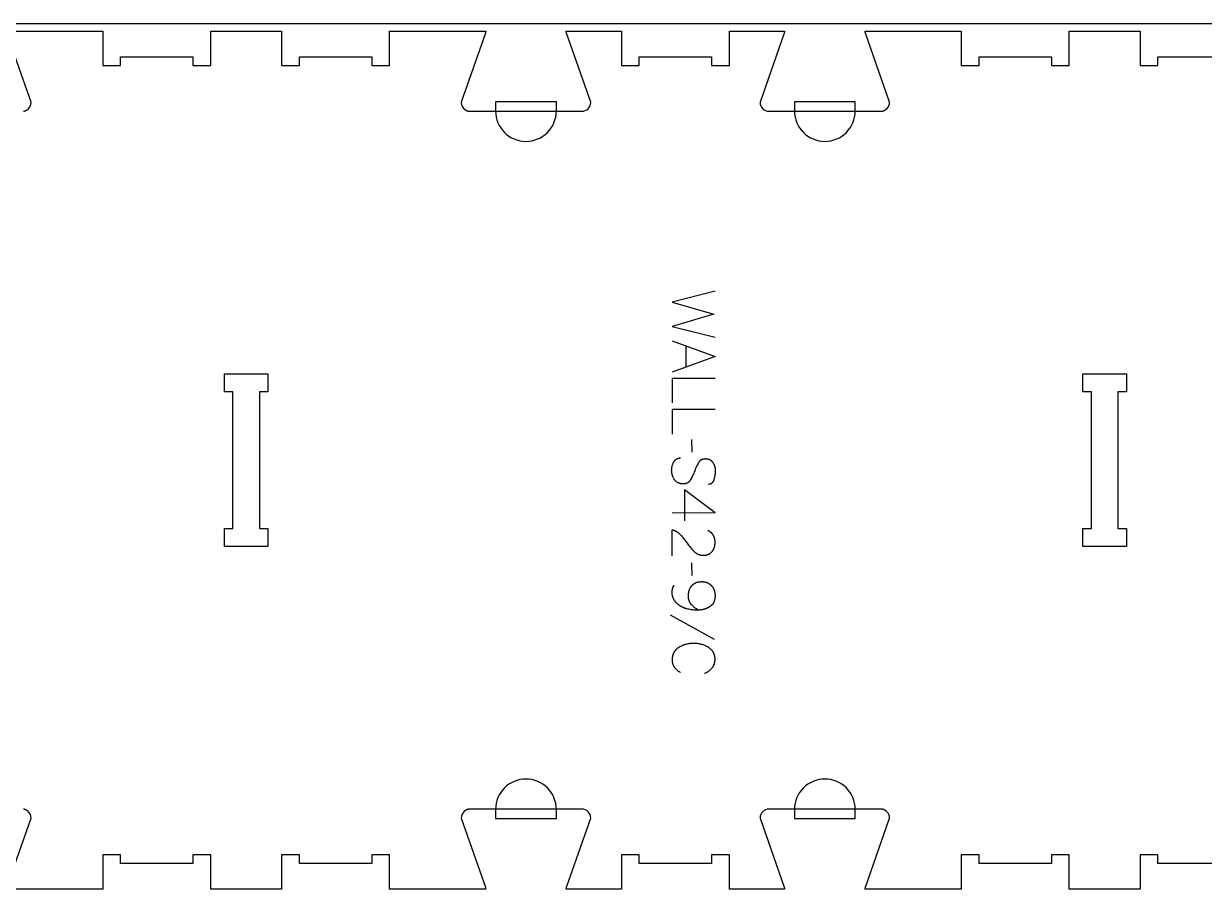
# Model space of a CAD drawing. Extents: x 5216 to 8399, y -19593 to -11999.
# Drawn here: x 6041 to 6866, y -13313 to -12703 of the extents above; entities that cross this region are included whole.
import ezdxf

# ---------------------------------------------------------------- set-up
doc = ezdxf.new("R2010")
doc.units = 0
for name, color, linetype in [('0_SHEET_SPRUCEPLY_2440X122', 1, 'CONTINUOUS'), ('1_ANYTOOL_1MMDEEP_LABELS_S', 2, 'CONTINUOUS'), ('3_ANYTOOL_CUTTHROUGH_INSID', 4, 'CONTINUOUS'), ('4_ANYTOOL_CUTTHROUGH_OUTSI', 5, 'CONTINUOUS'), ('5_ANYTOOL_HALF_MILL_9MM_IN', 3, 'CONTINUOUS')]:
    doc.layers.add(name, color=color, linetype=linetype)

msp = doc.modelspace()

# ---------------------------------------------------------------- linework, layer by layer
at = {"layer": '0_SHEET_SPRUCEPLY_2440X122'}
msp.add_lwpolyline([(8027.32, -12703.28), (8027.32, -13923.28), (5587.32, -13923.28), (5587.32, -12703.28)], close=True, dxfattribs=at)
at = {"layer": '1_ANYTOOL_1MMDEEP_LABELS_S'}
for points in [[(6524.12, -12890.19), (6494.12, -12897.9), (6523.22, -12906.35), (6494.12, -12914.83), (6524.12, -12922.33)], [(6494.12, -12924.9), (6524.12, -12935.79), (6494.12, -12946.85)], [(6503.68, -12928.38), (6503.68, -12943.29)], [(6524.12, -12951.13), (6494.12, -12951.13), (6494.12, -12968.23)], [(6524.12, -12972.95), (6494.12, -12972.95), (6494.12, -12990.05)], [(6508.01, -13002.69), (6507.92, -12993.9)], [(6519.53, -13024.93), (6519.72, -13024.93), (6519.81, -13024.93), (6519.91, -13024.92), (6520, -13024.91), (6520.09, -13024.9), (6520.17, -13024.89), (6520.26, -13024.88), (6520.35, -13024.87), (6520.43, -13024.85), (6520.52, -13024.84), (6520.6, -13024.82), (6520.68, -13024.8), (6520.77, -13024.78), (6520.85, -13024.75), (6520.92, -13024.73), (6521, -13024.7), (6521.08, -13024.67), (6521.16, -13024.64), (6521.23, -13024.61), (6521.31, -13024.58), (6521.38, -13024.54), (6521.45, -13024.51), (6521.52, -13024.47), (6521.59, -13024.43), (6521.66, -13024.39), (6521.73, -13024.35), (6521.79, -13024.3), (6521.86, -13024.26), (6521.93, -13024.21), (6521.99, -13024.16), (6522.05, -13024.11), (6522.11, -13024.06), (6522.17, -13024.01), (6522.23, -13023.95), (6522.29, -13023.89), (6522.35, -13023.84), (6522.41, -13023.78), (6522.46, -13023.71), (6522.52, -13023.65), (6522.57, -13023.59), (6522.62, -13023.52), (6522.68, -13023.45), (6522.73, -13023.38), (6522.78, -13023.31), (6522.82, -13023.24), (6522.87, -13023.16), (6522.92, -13023.09), (6522.96, -13023.01), (6523.01, -13022.93), (6523.05, -13022.85), (6523.09, -13022.77), (6523.17, -13022.6), (6523.25, -13022.42), (6523.32, -13022.24), (6523.39, -13022.05), (6523.46, -13021.86), (6523.52, -13021.65), (6523.74, -13020.84), (6523.93, -13020.04), (6524.09, -13019.26), (6524.23, -13018.49), (6524.28, -13018.11), (6524.33, -13017.73), (6524.37, -13017.36), (6524.4, -13016.99), (6524.43, -13016.62), (6524.45, -13016.26), (6524.46, -13015.9), (6524.46, -13015.55), (6524.46, -13015.35), (6524.46, -13015.16), (6524.45, -13014.97), (6524.43, -13014.77), (6524.42, -13014.58), (6524.4, -13014.4), (6524.38, -13014.21), (6524.35, -13014.02), (6524.32, -13013.84), (6524.28, -13013.65), (6524.25, -13013.47), (6524.21, -13013.29), (6524.16, -13013.11), (6524.11, -13012.93), (6524.06, -13012.75), (6524.01, -13012.58), (6523.95, -13012.4), (6523.89, -13012.23), (6523.82, -13012.06), (6523.75, -13011.89), (6523.68, -13011.72), (6523.6, -13011.55), (6523.52, -13011.38), (6523.44, -13011.22), (6523.35, -13011.05), (6523.26, -13010.89), (6523.17, -13010.72), (6523.07, -13010.56), (6522.97, -13010.4), (6522.86, -13010.25), (6522.75, -13010.09), (6522.64, -13009.93), (6522.53, -13009.78), (6522.41, -13009.63), (6522.29, -13009.49), (6522.16, -13009.35), (6522.03, -13009.22), (6521.9, -13009.09), (6521.77, -13008.96), (6521.63, -13008.84), (6521.49, -13008.73), (6521.35, -13008.62), (6521.2, -13008.52), (6521.06, -13008.42), (6520.9, -13008.32), (6520.75, -13008.23), (6520.59, -13008.15), (6520.43, -13008.07), (6520.26, -13007.99), (6520.1, -13007.92), (6519.93, -13007.86), (6519.75, -13007.8), (6519.58, -13007.74), (6519.4, -13007.69), (6519.22, -13007.64), (6519.03, -13007.6), (6518.84, -13007.57), (6518.65, -13007.53), (6518.45, -13007.51), (6518.26, -13007.49), (6518.06, -13007.47), (6517.85, -13007.46), (6517.64, -13007.45), (6517.43, -13007.45), (6517.22, -13007.45), (6517.01, -13007.46), (6516.8, -13007.47), (6516.6, -13007.49), (6516.4, -13007.52), (6516.2, -13007.55), (6516.01, -13007.58), (6515.82, -13007.62), (6515.63, -13007.67), (6515.45, -13007.72), (6515.27, -13007.78), (6515.1, -13007.84), (6515.01, -13007.88), (6514.92, -13007.91), (6514.84, -13007.95), (6514.76, -13007.99), (6514.68, -13008.03), (6514.59, -13008.07), (6514.51, -13008.11), (6514.43, -13008.15), (6514.36, -13008.2), (6514.28, -13008.24), (6514.2, -13008.29), (6514.13, -13008.34), (6514.05, -13008.39), (6513.98, -13008.44), (6513.9, -13008.5), (6513.83, -13008.55), (6513.76, -13008.61), (6513.69, -13008.66), (6513.62, -13008.72), (6513.55, -13008.78), (6513.48, -13008.84), (6513.42, -13008.91), (6513.35, -13008.97), (6513.29, -13009.04), (6513.16, -13009.17), (6513.04, -13009.31), (6512.92, -13009.46), (6512.8, -13009.61), (6512.69, -13009.77), (6512.58, -13009.93), (6512.48, -13010.1), (6512.38, -13010.28), (6511.99, -13010.99), (6511.61, -13011.72), (6511.24, -13012.47), (6510.88, -13013.23), (6510.54, -13014.01), (6510.2, -13014.81), (6509.88, -13015.62), (6509.57, -13016.45), (6509.26, -13017.27), (6508.93, -13018.08), (6508.58, -13018.86), (6508.23, -13019.63), (6507.85, -13020.37), (6507.46, -13021.1), (6507.06, -13021.8), (6506.63, -13022.49), (6506.53, -13022.66), (6506.41, -13022.82), (6506.3, -13022.97), (6506.24, -13023.04), (6506.17, -13023.12), (6506.11, -13023.19), (6506.05, -13023.26), (6505.99, -13023.33), (6505.92, -13023.4), (6505.85, -13023.46), (6505.79, -13023.53), (6505.72, -13023.59), (6505.65, -13023.65), (6505.58, -13023.71), (6505.51, -13023.77), (6505.44, -13023.83), (6505.37, -13023.88), (6505.29, -13023.94), (6505.22, -13023.99), (6505.14, -13024.04), (6505.07, -13024.09), (6504.99, -13024.14), (6504.91, -13024.19), (6504.83, -13024.23), (6504.75, -13024.28), (6504.67, -13024.32), (6504.58, -13024.36), (6504.5, -13024.4), (6504.42, -13024.44), (6504.33, -13024.48), (6504.24, -13024.51), (6504.16, -13024.55), (6504.07, -13024.58), (6503.98, -13024.61), (6503.89, -13024.64), (6503.8, -13024.67), (6503.7, -13024.69), (6503.52, -13024.74), (6503.33, -13024.78), (6503.13, -13024.82), (6502.93, -13024.85), (6502.73, -13024.88), (6502.52, -13024.9), (6502.31, -13024.91), (6502.09, -13024.92), (6501.87, -13024.92), (6501.65, -13024.92), (6501.42, -13024.91), (6501.19, -13024.89), (6500.96, -13024.87), (6500.73, -13024.84), (6500.51, -13024.81), (6500.29, -13024.77), (6500.07, -13024.73), (6499.86, -13024.69), (6499.65, -13024.64), (6499.45, -13024.58), (6499.24, -13024.52), (6499.05, -13024.45), (6498.85, -13024.38), (6498.66, -13024.3), (6498.48, -13024.22), (6498.29, -13024.13), (6498.11, -13024.04), (6497.94, -13023.95), (6497.77, -13023.84), (6497.6, -13023.74), (6497.44, -13023.63), (6497.28, -13023.51), (6497.12, -13023.39), (6496.97, -13023.26), (6496.82, -13023.13), (6496.67, -13022.99), (6496.53, -13022.85), (6496.39, -13022.7), (6496.26, -13022.55), (6496.13, -13022.4), (6496, -13022.23), (6495.88, -13022.07), (6495.76, -13021.89), (6495.64, -13021.72), (6495.42, -13021.36), (6495.21, -13020.99), (6495.02, -13020.63), (6494.84, -13020.25), (6494.68, -13019.88), (6494.53, -13019.5), (6494.46, -13019.31), (6494.39, -13019.12), (6494.32, -13018.93), (6494.26, -13018.73), (6494.21, -13018.54), (6494.16, -13018.35), (6494.11, -13018.15), (6494.06, -13017.95), (6494.02, -13017.76), (6493.98, -13017.56), (6493.94, -13017.36), (6493.91, -13017.16), (6493.88, -13016.96), (6493.86, -13016.75), (6493.82, -13016.35), (6493.79, -13015.94), (6493.78, -13015.53), (6493.78, -13015.11), (6493.79, -13014.7), (6493.82, -13014.3), (6493.86, -13013.9), (6493.91, -13013.51), (6493.97, -13013.12), (6494.05, -13012.73), (6494.14, -13012.35), (6494.24, -13011.97), (6494.36, -13011.6), (6494.49, -13011.23), (6494.63, -13010.87), (6494.78, -13010.51), (6494.95, -13010.16), (6495.13, -13009.81), (6495.32, -13009.46), (6495.42, -13009.29), (6495.52, -13009.13), (6495.63, -13008.97), (6495.74, -13008.82), (6495.85, -13008.67), (6495.97, -13008.53), (6496.09, -13008.39), (6496.21, -13008.26), (6496.33, -13008.13), (6496.46, -13008.01), (6496.59, -13007.9), (6496.72, -13007.79), (6496.79, -13007.74), (6496.86, -13007.68), (6496.92, -13007.63), (6496.99, -13007.59), (6497.07, -13007.54), (6497.14, -13007.49), (6497.21, -13007.45), (6497.28, -13007.4), (6497.35, -13007.36), (6497.43, -13007.32), (6497.5, -13007.28), (6497.58, -13007.24), (6497.65, -13007.21), (6497.73, -13007.17), (6497.81, -13007.14), (6497.89, -13007.1), (6497.97, -13007.07), (6498.05, -13007.04), (6498.13, -13007.01), (6498.21, -13006.99), (6498.37, -13006.93), (6498.54, -13006.89), (6498.71, -13006.85), (6498.89, -13006.81), (6499.06, -13006.78), (6499.24, -13006.76), (6499.43, -13006.74), (6499.61, -13006.73), (6499.8, -13006.72), (6499.99, -13006.72)], [(6494.12, -13044.95), (6524.16, -13044.99), (6502.78, -13028.96)], [(6502.78, -13028.96), (6502.78, -13050.73)], [(6494.16, -13075.16), (6494.21, -13056.86), (6494.66, -13057.01), (6494.89, -13057.09), (6495.11, -13057.17), (6495.33, -13057.25), (6495.54, -13057.34), (6495.76, -13057.44), (6495.97, -13057.53), (6496.18, -13057.63), (6496.39, -13057.74), (6496.6, -13057.84), (6496.8, -13057.95), (6497, -13058.07), (6497.2, -13058.18), (6497.39, -13058.31), (6497.59, -13058.43), (6497.78, -13058.56), (6497.97, -13058.69), (6498.15, -13058.83), (6498.34, -13058.97), (6498.52, -13059.11), (6498.7, -13059.25), (6498.87, -13059.4), (6499.05, -13059.56), (6499.22, -13059.71), (6499.39, -13059.87), (6499.56, -13060.04), (6499.72, -13060.21), (6499.88, -13060.38), (6500.04, -13060.55), (6500.36, -13060.91), (6501.57, -13062.39), (6502.76, -13063.88), (6503.92, -13065.39), (6505.05, -13066.91), (6505.61, -13067.67), (6506.18, -13068.4), (6506.76, -13069.11), (6507.34, -13069.8), (6507.93, -13070.46), (6508.54, -13071.11), (6509.15, -13071.73), (6509.76, -13072.33), (6509.92, -13072.48), (6510.08, -13072.62), (6510.24, -13072.75), (6510.4, -13072.88), (6510.57, -13073.01), (6510.74, -13073.13), (6510.91, -13073.25), (6511.08, -13073.36), (6511.25, -13073.47), (6511.43, -13073.58), (6511.61, -13073.67), (6511.79, -13073.77), (6511.97, -13073.86), (6512.16, -13073.94), (6512.35, -13074.02), (6512.54, -13074.1), (6512.73, -13074.17), (6512.93, -13074.24), (6513.12, -13074.3), (6513.32, -13074.36), (6513.52, -13074.41), (6513.73, -13074.46), (6513.93, -13074.5), (6514.14, -13074.54), (6514.35, -13074.58), (6514.57, -13074.61), (6514.78, -13074.63), (6515, -13074.65), (6515.22, -13074.67), (6515.44, -13074.68), (6515.66, -13074.69), (6515.89, -13074.69), (6516.14, -13074.69), (6516.39, -13074.68), (6516.63, -13074.67), (6516.87, -13074.65), (6517.1, -13074.63), (6517.33, -13074.6), (6517.56, -13074.57), (6517.79, -13074.53), (6518, -13074.49), (6518.22, -13074.44), (6518.43, -13074.39), (6518.64, -13074.33), (6518.85, -13074.27), (6519.05, -13074.21), (6519.24, -13074.13), (6519.44, -13074.06), (6519.63, -13073.98), (6519.81, -13073.89), (6520, -13073.8), (6520.17, -13073.7), (6520.35, -13073.6), (6520.52, -13073.49), (6520.69, -13073.38), (6520.85, -13073.27), (6521.01, -13073.15), (6521.16, -13073.02), (6521.32, -13072.89), (6521.46, -13072.75), (6521.61, -13072.61), (6521.75, -13072.47), (6521.89, -13072.32), (6522.02, -13072.16), (6522.15, -13072), (6522.27, -13071.84), (6522.4, -13071.67), (6522.51, -13071.51), (6522.62, -13071.34), (6522.73, -13071.17), (6522.84, -13070.99), (6522.94, -13070.81), (6523.04, -13070.63), (6523.13, -13070.45), (6523.22, -13070.27), (6523.3, -13070.08), (6523.38, -13069.89), (6523.46, -13069.69), (6523.53, -13069.5), (6523.6, -13069.3), (6523.66, -13069.1), (6523.72, -13068.9), (6523.77, -13068.69), (6523.82, -13068.48), (6523.87, -13068.27), (6523.91, -13068.06), (6523.95, -13067.84), (6523.99, -13067.62), (6524.02, -13067.4), (6524.05, -13067.17), (6524.07, -13066.95), (6524.09, -13066.72), (6524.1, -13066.49), (6524.11, -13066.25), (6524.12, -13065.78), (6524.12, -13065.41), (6524.1, -13065.05), (6524.08, -13064.7), (6524.04, -13064.35), (6524, -13064.01), (6523.94, -13063.67), (6523.88, -13063.35), (6523.8, -13063.03), (6523.72, -13062.71), (6523.67, -13062.56), (6523.62, -13062.41), (6523.57, -13062.25), (6523.52, -13062.1), (6523.46, -13061.96), (6523.4, -13061.81), (6523.34, -13061.66), (6523.28, -13061.52), (6523.21, -13061.38), (6523.14, -13061.24), (6523.07, -13061.1), (6523, -13060.96), (6522.92, -13060.83), (6522.85, -13060.7), (6522.76, -13060.56), (6522.68, -13060.43), (6522.59, -13060.31), (6522.51, -13060.18), (6522.42, -13060.05), (6522.32, -13059.93), (6522.23, -13059.81), (6522.13, -13059.69), (6522.03, -13059.57), (6521.92, -13059.45), (6521.82, -13059.34), (6521.71, -13059.22), (6521.6, -13059.11), (6521.49, -13059), (6521.37, -13058.89), (6521.25, -13058.78), (6521.13, -13058.68), (6521.01, -13058.57), (6520.75, -13058.37), (6520.49, -13058.17), (6520.22, -13057.98), (6519.93, -13057.8), (6519.64, -13057.62), (6519.33, -13057.45), (6519.02, -13057.29)], [(6508.01, -13088.88), (6507.92, -13080.09)], [(6514.73, -13093.16), (6515, -13093.16), (6515.27, -13093.17), (6515.53, -13093.19), (6515.79, -13093.2), (6516.04, -13093.23), (6516.29, -13093.26), (6516.54, -13093.29), (6516.79, -13093.33), (6517.03, -13093.38), (6517.26, -13093.43), (6517.5, -13093.49), (6517.73, -13093.55), (6517.95, -13093.62), (6518.18, -13093.69), (6518.4, -13093.77), (6518.61, -13093.85), (6518.83, -13093.94), (6519.03, -13094.04), (6519.24, -13094.14), (6519.44, -13094.24), (6519.64, -13094.35), (6519.84, -13094.47), (6520.03, -13094.59), (6520.21, -13094.72), (6520.4, -13094.85), (6520.58, -13094.99), (6520.76, -13095.13), (6520.93, -13095.28), (6521.1, -13095.43), (6521.27, -13095.59), (6521.43, -13095.75), (6521.59, -13095.93), (6521.75, -13096.1), (6521.9, -13096.28), (6522.04, -13096.46), (6522.18, -13096.64), (6522.32, -13096.83), (6522.45, -13097.01), (6522.58, -13097.21), (6522.7, -13097.4), (6522.81, -13097.6), (6522.92, -13097.8), (6523.03, -13098), (6523.13, -13098.21), (6523.23, -13098.42), (6523.32, -13098.63), (6523.41, -13098.84), (6523.49, -13099.06), (6523.56, -13099.28), (6523.64, -13099.5), (6523.7, -13099.73), (6523.76, -13099.96), (6523.82, -13100.19), (6523.87, -13100.42), (6523.92, -13100.66), (6523.96, -13100.9), (6524, -13101.15), (6524.03, -13101.39), (6524.06, -13101.64), (6524.08, -13101.89), (6524.1, -13102.15), (6524.11, -13102.41), (6524.12, -13102.67), (6524.12, -13102.93), (6524.12, -13103.27), (6524.11, -13103.61), (6524.09, -13103.93), (6524.06, -13104.25), (6524.03, -13104.57), (6523.99, -13104.88), (6523.94, -13105.18), (6523.88, -13105.48), (6523.82, -13105.77), (6523.75, -13106.05), (6523.67, -13106.33), (6523.58, -13106.6), (6523.49, -13106.87), (6523.39, -13107.13), (6523.28, -13107.38), (6523.16, -13107.63), (6523.1, -13107.75), (6523.04, -13107.87), (6522.97, -13107.99), (6522.91, -13108.11), (6522.84, -13108.22), (6522.77, -13108.34), (6522.7, -13108.45), (6522.62, -13108.56), (6522.55, -13108.67), (6522.47, -13108.78), (6522.39, -13108.88), (6522.31, -13108.99), (6522.22, -13109.09), (6522.14, -13109.19), (6522.05, -13109.29), (6521.96, -13109.39), (6521.87, -13109.49), (6521.78, -13109.58), (6521.68, -13109.67), (6521.59, -13109.77), (6521.49, -13109.86), (6521.39, -13109.95), (6521.29, -13110.03), (6521.18, -13110.12), (6520.97, -13110.29), (6520.75, -13110.45), (6520.52, -13110.6), (6520.28, -13110.75), (6520.04, -13110.9), (6519.8, -13111.04), (6519.56, -13111.17), (6519.31, -13111.3), (6519.06, -13111.43), (6518.81, -13111.55), (6518.56, -13111.66), (6518.3, -13111.78), (6518.04, -13111.88), (6517.78, -13111.99), (6517.52, -13112.08), (6517.26, -13112.18), (6516.99, -13112.27), (6516.73, -13112.35), (6516.46, -13112.43), (6516.19, -13112.51), (6515.64, -13112.64), (6515.08, -13112.76), (6514.51, -13112.86), (6513.94, -13112.94), (6513.36, -13113.01), (6512.77, -13113.05), (6512.17, -13113.08), (6511.56, -13113.09), (6510.93, -13113.08), (6510.26, -13113.05), (6509.57, -13113), (6508.84, -13112.94), (6508.13, -13112.86), (6507.46, -13112.77), (6506.85, -13112.68), (6505.67, -13112.46), (6505.05, -13112.32), (6504.45, -13112.17), (6503.86, -13112), (6503.28, -13111.81), (6502.99, -13111.71), (6502.71, -13111.6), (6502.43, -13111.49), (6502.15, -13111.37), (6501.88, -13111.25), (6501.61, -13111.13), (6501.34, -13111), (6501.08, -13110.86), (6500.81, -13110.73), (6500.56, -13110.58), (6500.3, -13110.43), (6500.05, -13110.28), (6499.8, -13110.13), (6499.55, -13109.96), (6499.31, -13109.8), (6499.06, -13109.63), (6498.83, -13109.45), (6498.59, -13109.27), (6498.36, -13109.09), (6498.13, -13108.9), (6497.9, -13108.7), (6497.68, -13108.5), (6497.46, -13108.3), (6497.25, -13108.1), (6497.04, -13107.89), (6496.84, -13107.68), (6496.65, -13107.46), (6496.47, -13107.24), (6496.29, -13107.02), (6496.12, -13106.8), (6495.96, -13106.57), (6495.8, -13106.34), (6495.65, -13106.11), (6495.51, -13105.87), (6495.37, -13105.63), (6495.25, -13105.39), (6495.12, -13105.14), (6495.01, -13104.89), (6494.9, -13104.64), (6494.8, -13104.39), (6494.71, -13104.13), (6494.62, -13103.87), (6494.54, -13103.6), (6494.47, -13103.33), (6494.4, -13103.06), (6494.34, -13102.79), (6494.29, -13102.51), (6494.25, -13102.23), (6494.21, -13101.95), (6494.18, -13101.66), (6494.15, -13101.38), (6494.13, -13101.08), (6494.12, -13100.79), (6494.12, -13100.49), (6494.13, -13100.14), (6494.14, -13099.79), (6494.16, -13099.62), (6494.17, -13099.45), (6494.19, -13099.28), (6494.21, -13099.12), (6494.24, -13098.95), (6494.27, -13098.79), (6494.3, -13098.63), (6494.33, -13098.46), (6494.37, -13098.3), (6494.41, -13098.15), (6494.45, -13097.99), (6494.5, -13097.83), (6494.54, -13097.68), (6494.59, -13097.52), (6494.65, -13097.37), (6494.71, -13097.22), (6494.77, -13097.07), (6494.83, -13096.92), (6494.89, -13096.78), (6494.96, -13096.63), (6495.04, -13096.49), (6495.11, -13096.35), (6495.19, -13096.2), (6495.27, -13096.06), (6495.35, -13095.93), (6495.44, -13095.79), (6495.53, -13095.65), (6495.62, -13095.52)], [(6512.98, -13113.05), (6512.63, -13112.91), (6512.28, -13112.76), (6511.93, -13112.59), (6511.59, -13112.42), (6511.26, -13112.23), (6510.93, -13112.04), (6510.6, -13111.83), (6510.27, -13111.61), (6509.95, -13111.38), (6509.63, -13111.14), (6509.32, -13110.88), (6509.01, -13110.62), (6508.71, -13110.34), (6508.4, -13110.06), (6508.11, -13109.76), (6507.81, -13109.45), (6507.67, -13109.29), (6507.53, -13109.12), (6507.4, -13108.96), (6507.27, -13108.79), (6507.14, -13108.62), (6507.02, -13108.45), (6506.9, -13108.27), (6506.79, -13108.09), (6506.68, -13107.91), (6506.58, -13107.72), (6506.48, -13107.54), (6506.39, -13107.35), (6506.3, -13107.15), (6506.22, -13106.96), (6506.14, -13106.76), (6506.06, -13106.55), (6505.99, -13106.35), (6505.92, -13106.14), (6505.86, -13105.93), (6505.81, -13105.72), (6505.75, -13105.5), (6505.71, -13105.28), (6505.66, -13105.06), (6505.62, -13104.83), (6505.59, -13104.61), (6505.56, -13104.38), (6505.53, -13104.14), (6505.51, -13103.91), (6505.5, -13103.67), (6505.49, -13103.42), (6505.48, -13103.18), (6505.48, -13102.93), (6505.48, -13102.67), (6505.49, -13102.4), (6505.5, -13102.14), (6505.51, -13101.88), (6505.54, -13101.63), (6505.56, -13101.38), (6505.59, -13101.13), (6505.63, -13100.89), (6505.67, -13100.64), (6505.71, -13100.4), (6505.76, -13100.17), (6505.82, -13099.93), (6505.88, -13099.7), (6505.94, -13099.48), (6506.01, -13099.25), (6506.08, -13099.03), (6506.16, -13098.81), (6506.24, -13098.6), (6506.33, -13098.39), (6506.42, -13098.18), (6506.52, -13097.97), (6506.62, -13097.77), (6506.73, -13097.57), (6506.84, -13097.37), (6506.96, -13097.18), (6507.08, -13096.99), (6507.2, -13096.8), (6507.33, -13096.61), (6507.47, -13096.43), (6507.61, -13096.25), (6507.75, -13096.08), (6507.9, -13095.9), (6508.05, -13095.73), (6508.21, -13095.57), (6508.37, -13095.41), (6508.54, -13095.26), (6508.7, -13095.11), (6508.88, -13094.97), (6509.05, -13094.83), (6509.23, -13094.7), (6509.42, -13094.58), (6509.61, -13094.46), (6509.8, -13094.34), (6509.99, -13094.23), (6510.19, -13094.13), (6510.4, -13094.03), (6510.61, -13093.93), (6510.82, -13093.85), (6511.03, -13093.76), (6511.25, -13093.69), (6511.48, -13093.61), (6511.7, -13093.55), (6511.93, -13093.48), (6512.17, -13093.43), (6512.41, -13093.38), (6512.65, -13093.33), (6512.9, -13093.29), (6513.15, -13093.26), (6513.4, -13093.23), (6513.66, -13093.2), (6513.92, -13093.18), (6514.19, -13093.17), (6514.46, -13093.16), (6514.73, -13093.16)], [(6523.65, -13133.66), (6492.88, -13116.48)], [(6516.62, -13157.28), (6517.02, -13157.11), (6517.42, -13156.94), (6517.8, -13156.76), (6518.18, -13156.57), (6518.54, -13156.37), (6518.9, -13156.17), (6519.25, -13155.95), (6519.59, -13155.72), (6519.92, -13155.48), (6520.25, -13155.23), (6520.56, -13154.97), (6520.87, -13154.7), (6521.16, -13154.42), (6521.45, -13154.13), (6521.73, -13153.83), (6522, -13153.53), (6522.13, -13153.37), (6522.26, -13153.21), (6522.38, -13153.05), (6522.5, -13152.88), (6522.61, -13152.71), (6522.72, -13152.55), (6522.83, -13152.38), (6522.93, -13152.2), (6523.02, -13152.03), (6523.12, -13151.85), (6523.21, -13151.67), (6523.29, -13151.49), (6523.37, -13151.31), (6523.45, -13151.12), (6523.52, -13150.93), (6523.59, -13150.74), (6523.65, -13150.55), (6523.71, -13150.36), (6523.77, -13150.16), (6523.82, -13149.96), (6523.87, -13149.76), (6523.91, -13149.56), (6523.95, -13149.36), (6523.99, -13149.15), (6524.02, -13148.94), (6524.05, -13148.73), (6524.07, -13148.52), (6524.09, -13148.3), (6524.1, -13148.08), (6524.11, -13147.86), (6524.12, -13147.64), (6524.12, -13147.42), (6524.12, -13147.08), (6524.1, -13146.74), (6524.08, -13146.41), (6524.05, -13146.08), (6524.01, -13145.76), (6523.96, -13145.44), (6523.9, -13145.13), (6523.83, -13144.82), (6523.75, -13144.52), (6523.66, -13144.23), (6523.57, -13143.94), (6523.46, -13143.65), (6523.35, -13143.38), (6523.28, -13143.24), (6523.22, -13143.1), (6523.16, -13142.97), (6523.09, -13142.83), (6523.02, -13142.7), (6522.95, -13142.57), (6522.87, -13142.44), (6522.8, -13142.31), (6522.72, -13142.18), (6522.64, -13142.06), (6522.55, -13141.94), (6522.47, -13141.81), (6522.38, -13141.69), (6522.29, -13141.57), (6522.1, -13141.33), (6521.9, -13141.1), (6521.7, -13140.88), (6521.48, -13140.66), (6521.26, -13140.44), (6521.02, -13140.23), (6520.78, -13140.03), (6520.53, -13139.83), (6520.27, -13139.63), (6520, -13139.44), (6519.72, -13139.26), (6519.43, -13139.08), (6518.84, -13138.74), (6518.24, -13138.42), (6517.63, -13138.13), (6517.02, -13137.85), (6516.4, -13137.6), (6515.78, -13137.37), (6515.14, -13137.16), (6514.5, -13136.98), (6513.86, -13136.81), (6513.2, -13136.67), (6512.54, -13136.55), (6511.87, -13136.45), (6511.19, -13136.37), (6510.51, -13136.32), (6509.82, -13136.29), (6509.12, -13136.28), (6508.42, -13136.29), (6507.73, -13136.32), (6507.05, -13136.38), (6506.37, -13136.45), (6505.7, -13136.55), (6505.04, -13136.68), (6504.38, -13136.82), (6504.06, -13136.9), (6503.74, -13136.99), (6503.41, -13137.08), (6503.1, -13137.18), (6502.78, -13137.28), (6502.46, -13137.39), (6502.15, -13137.5), (6501.84, -13137.62), (6501.22, -13137.88), (6500.61, -13138.16), (6500, -13138.46), (6499.4, -13138.78), (6498.81, -13139.13), (6498.52, -13139.31), (6498.24, -13139.49), (6497.97, -13139.69), (6497.71, -13139.88), (6497.46, -13140.09), (6497.22, -13140.3), (6496.98, -13140.51), (6496.76, -13140.73), (6496.54, -13140.96), (6496.34, -13141.19), (6496.14, -13141.43), (6496.05, -13141.55), (6495.95, -13141.68), (6495.86, -13141.8), (6495.77, -13141.93), (6495.69, -13142.05), (6495.6, -13142.18), (6495.52, -13142.31), (6495.44, -13142.44), (6495.37, -13142.57), (6495.29, -13142.71), (6495.22, -13142.84), (6495.15, -13142.98), (6495.02, -13143.26), (6494.89, -13143.54), (6494.78, -13143.83), (6494.67, -13144.13), (6494.58, -13144.43), (6494.49, -13144.74), (6494.41, -13145.05), (6494.34, -13145.37), (6494.28, -13145.69), (6494.23, -13146.02), (6494.19, -13146.36), (6494.16, -13146.7), (6494.14, -13147.05), (6494.12, -13147.4), (6494.12, -13147.76), (6494.13, -13148.14), (6494.15, -13148.52), (6494.16, -13148.7), (6494.18, -13148.88), (6494.2, -13149.07), (6494.22, -13149.24), (6494.25, -13149.42), (6494.28, -13149.6), (6494.31, -13149.77), (6494.35, -13149.94), (6494.39, -13150.11), (6494.43, -13150.28), (6494.48, -13150.45), (6494.53, -13150.61), (6494.58, -13150.77), (6494.64, -13150.93), (6494.69, -13151.09), (6494.76, -13151.25), (6494.82, -13151.4), (6494.89, -13151.56), (6494.96, -13151.71), (6495.04, -13151.86), (6495.11, -13152.01), (6495.2, -13152.15), (6495.28, -13152.3), (6495.37, -13152.44), (6495.46, -13152.58), (6495.55, -13152.72), (6495.65, -13152.85), (6495.75, -13152.99), (6495.96, -13153.25), (6496.17, -13153.51), (6496.39, -13153.77), (6496.62, -13154.02), (6496.86, -13154.26), (6497.1, -13154.5), (6497.35, -13154.73), (6497.61, -13154.96), (6497.88, -13155.18), (6498.15, -13155.4), (6498.43, -13155.61), (6498.72, -13155.82), (6499.02, -13156.02), (6499.32, -13156.21), (6499.63, -13156.4), (6499.95, -13156.59)]]:
    msp.add_lwpolyline(points, dxfattribs=at)
at = {"layer": '3_ANYTOOL_CUTTHROUGH_INSID', "color": 4}
for points in [[(6211.4, -13068.53), (6181.15, -13068.53), (6181.15, -13056.03), (6187.15, -13056.03), (6187.15, -12960.53), (6181.15, -12960.53), (6181.15, -12948.03), (6211.65, -12948.03), (6211.65, -12960.53), (6205.65, -12960.53), (6205.65, -13056.03), (6211.65, -13056.03), (6211.65, -13068.53)], [(6811.4, -13068.53), (6781.15, -13068.53), (6781.15, -13056.03), (6787.15, -13056.03), (6787.15, -12960.53), (6781.15, -12960.53), (6781.15, -12948.03), (6811.65, -12948.03), (6811.65, -12960.53), (6805.65, -12960.53), (6805.65, -13056.03), (6811.65, -13056.03), (6811.65, -13068.53)]]:
    msp.add_lwpolyline(points, close=True, dxfattribs=at)
at = {"layer": '4_ANYTOOL_CUTTHROUGH_OUTSI', "color": 5}
for points in [[(6028.96, -12708.53), (6096.15, -12708.53), (6096.15, -12732.53), (6108.65, -12732.53), (6108.65, -12726.53), (6159.15, -12726.53), (6159.15, -12732.53), (6171.65, -12732.53), (6171.65, -12708.53), (6221.15, -12708.53), (6221.15, -12732.53), (6233.65, -12732.53), (6233.65, -12726.53), (6284.15, -12726.53), (6284.15, -12732.53), (6296.65, -12732.53), (6296.65, -12708.53), (6346.4, -12708.53), (6363.84, -12708.53), (6363.84, -12708.53, -0.061485), (6363.61, -12709.92), (6346.71, -12758.2), (6346.69, -12758.24), (6346.69, -12758.28), (6346.69, -12758.28, 0.198912), (6348.52, -12762.7), (6348.63, -12762.81), (6348.74, -12762.91), (6348.85, -12763.01), (6348.97, -12763.11), (6349.09, -12763.2), (6349.21, -12763.3), (6349.34, -12763.39), (6349.46, -12763.47), (6349.59, -12763.56), (6349.72, -12763.64), (6349.86, -12763.72), (6349.99, -12763.79), (6350.13, -12763.86), (6350.27, -12763.93), (6350.41, -12764), (6350.55, -12764.06), (6350.7, -12764.11), (6350.84, -12764.17), (6350.99, -12764.22), (6351.14, -12764.27), (6351.29, -12764.31), (6351.44, -12764.35), (6351.59, -12764.38), (6351.74, -12764.41), (6351.89, -12764.44), (6352.04, -12764.47), (6352.19, -12764.49), (6352.34, -12764.5), (6352.49, -12764.52), (6352.64, -12764.52), (6352.79, -12764.53), (6352.94, -12764.53), (6430.94, -12764.53, 0.414214), (6437.19, -12758.28), (6437.19, -12758.24), (6437.18, -12758.2), (6420.28, -12709.92), (6420.28, -12709.92, -0.061485), (6420.05, -12708.53), (6458.65, -12708.53), (6458.65, -12732.53), (6471.15, -12732.53), (6471.15, -12726.53), (6521.65, -12726.53), (6521.65, -12732.53), (6534.15, -12732.53), (6534.15, -12708.53), (6572.74, -12708.53), (6572.74, -12708.53, -0.061485), (6572.51, -12709.92), (6555.61, -12758.2), (6555.6, -12758.24), (6555.6, -12758.28), (6555.6, -12758.28, 0.414214), (6561.85, -12764.53), (6639.85, -12764.53), (6640, -12764.53), (6640.15, -12764.52), (6640.3, -12764.52), (6640.45, -12764.5), (6640.6, -12764.49), (6640.75, -12764.47), (6640.91, -12764.44), (6641.06, -12764.41), (6641.21, -12764.38), (6641.36, -12764.35), (6641.51, -12764.31), (6641.66, -12764.27), (6641.8, -12764.22), (6641.95, -12764.17), (6642.1, -12764.11), (6642.24, -12764.06), (6642.38, -12764), (6642.53, -12763.93), (6642.67, -12763.86), (6642.8, -12763.79), (6642.94, -12763.72), (6643.07, -12763.64), (6643.2, -12763.56), (6643.33, -12763.47), (6643.46, -12763.39), (6643.58, -12763.3), (6643.7, -12763.2), (6643.82, -12763.11), (6643.94, -12763.01), (6644.05, -12762.91), (6644.16, -12762.81), (6644.27, -12762.7, 0.198912), (6646.1, -12758.28), (6646.1, -12758.24), (6646.09, -12758.2), (6629.19, -12709.92), (6629.19, -12709.92, -0.061485), (6628.96, -12708.53), (6646.4, -12708.53), (6696.15, -12708.53), (6696.15, -12732.53), (6708.65, -12732.53), (6708.65, -12726.53), (6759.15, -12726.53), (6759.15, -12732.53), (6771.65, -12732.53), (6771.65, -12708.53), (6821.15, -12708.53), (6821.15, -12732.53), (6833.65, -12732.53), (6833.65, -12726.53), (6884.15, -12726.53)], [(6040.75, -12764.47), (6040.91, -12764.44), (6041.06, -12764.41), (6041.21, -12764.38), (6041.36, -12764.35), (6041.51, -12764.31), (6041.66, -12764.27), (6041.8, -12764.22), (6041.95, -12764.17), (6042.1, -12764.11), (6042.24, -12764.06), (6042.38, -12764), (6042.53, -12763.93), (6042.67, -12763.86), (6042.8, -12763.79), (6042.94, -12763.72), (6043.07, -12763.64), (6043.2, -12763.56), (6043.33, -12763.47), (6043.46, -12763.39), (6043.58, -12763.3), (6043.7, -12763.2), (6043.82, -12763.11), (6043.94, -12763.01), (6044.05, -12762.91), (6044.16, -12762.81), (6044.27, -12762.7, 0.198912), (6046.1, -12758.28), (6046.1, -12758.24), (6046.09, -12758.2), (6029.19, -12709.92)], [(6884.15, -13290.03), (6833.65, -13290.03), (6833.65, -13284.03), (6821.15, -13284.03), (6821.15, -13308.03), (6771.65, -13308.03), (6771.65, -13284.03), (6759.15, -13284.03), (6759.15, -13290.03), (6708.65, -13290.03), (6708.65, -13284.03), (6696.15, -13284.03), (6696.15, -13308.03), (6628.96, -13308.03), (6628.96, -13308.03, -0.061485), (6629.19, -13306.64), (6646.09, -13258.36), (6646.1, -13258.32), (6646.1, -13258.28), (6646.1, -13258.28, 0.198912), (6644.27, -13253.86), (6644.16, -13253.76), (6644.05, -13253.66), (6643.94, -13253.56), (6643.82, -13253.46), (6643.7, -13253.36), (6643.58, -13253.27), (6643.46, -13253.18), (6643.33, -13253.09), (6643.2, -13253.01), (6643.07, -13252.93), (6642.94, -13252.85), (6642.8, -13252.77), (6642.67, -13252.7), (6642.53, -13252.63), (6642.38, -13252.57), (6642.24, -13252.51), (6642.1, -13252.45), (6641.95, -13252.4), (6641.8, -13252.35), (6641.66, -13252.3), (6641.51, -13252.26), (6641.36, -13252.22), (6641.21, -13252.18), (6641.06, -13252.15), (6640.91, -13252.12), (6640.75, -13252.1), (6640.6, -13252.08), (6640.45, -13252.06), (6640.3, -13252.05), (6640.15, -13252.04), (6640, -13252.03), (6639.85, -13252.03), (6561.85, -13252.03, 0.414214), (6555.6, -13258.28), (6555.6, -13258.32), (6555.61, -13258.36), (6572.51, -13306.64), (6572.51, -13306.64, -0.061485), (6572.74, -13308.03), (6534.15, -13308.03), (6534.15, -13284.03), (6521.65, -13284.03), (6521.65, -13290.03), (6471.15, -13290.03), (6471.15, -13284.03), (6458.65, -13284.03), (6458.65, -13308.03), (6420.05, -13308.03), (6420.05, -13308.03, -0.061485), (6420.28, -13306.64), (6437.18, -13258.36), (6437.19, -13258.32), (6437.19, -13258.28), (6437.19, -13258.28, 0.414214), (6430.94, -13252.03), (6352.94, -13252.03), (6352.79, -13252.03), (6352.64, -13252.04), (6352.49, -13252.05), (6352.34, -13252.06), (6352.19, -13252.08), (6352.04, -13252.1), (6351.89, -13252.12), (6351.74, -13252.15), (6351.59, -13252.18), (6351.44, -13252.22), (6351.29, -13252.26), (6351.14, -13252.3), (6350.99, -13252.35), (6350.84, -13252.4), (6350.7, -13252.45), (6350.55, -13252.51), (6350.41, -13252.57), (6350.27, -13252.63), (6350.13, -13252.7), (6349.99, -13252.77), (6349.86, -13252.85), (6349.72, -13252.93), (6349.59, -13253.01), (6349.46, -13253.09), (6349.34, -13253.18), (6349.21, -13253.27), (6349.09, -13253.36), (6348.97, -13253.46), (6348.85, -13253.56), (6348.74, -13253.66), (6348.63, -13253.76), (6348.52, -13253.86, 0.198912), (6346.69, -13258.28), (6346.69, -13258.32), (6346.71, -13258.36), (6363.61, -13306.64), (6363.61, -13306.64, -0.061485), (6363.84, -13308.03), (6296.65, -13308.03), (6296.65, -13284.03), (6284.15, -13284.03), (6284.15, -13290.03), (6233.65, -13290.03), (6233.65, -13284.03), (6221.15, -13284.03), (6221.15, -13308.03), (6171.65, -13308.03), (6171.65, -13284.03), (6159.15, -13284.03), (6159.15, -13290.03), (6108.65, -13290.03), (6108.65, -13284.03), (6096.15, -13284.03), (6096.15, -13308.03), (6046.4, -13308.03), (6028.96, -13308.03)], [(6029.19, -13306.64), (6046.09, -13258.36), (6046.1, -13258.32), (6046.1, -13258.28), (6046.1, -13258.28, 0.198912), (6044.27, -13253.86), (6044.16, -13253.76), (6044.05, -13253.66), (6043.94, -13253.56), (6043.82, -13253.46), (6043.7, -13253.36), (6043.58, -13253.27), (6043.46, -13253.18), (6043.33, -13253.09), (6043.2, -13253.01), (6043.07, -13252.93), (6042.94, -13252.85), (6042.8, -13252.77), (6042.67, -13252.7), (6042.53, -13252.63), (6042.38, -13252.57), (6042.24, -13252.51), (6042.1, -13252.45), (6041.95, -13252.4), (6041.8, -13252.35), (6041.66, -13252.3), (6041.51, -13252.26), (6041.36, -13252.22), (6041.21, -13252.18), (6041.06, -13252.15), (6040.91, -13252.12), (6040.75, -13252.1)]]:
    msp.add_lwpolyline(points, format="xyb", dxfattribs=at)
at = {"layer": '5_ANYTOOL_HALF_MILL_9MM_IN', "color": 3}
for points in [[(6370.69, -12764.28, 1), (6413.19, -12764.28), (6413.19, -12764.03), (6413.19, -12758.03), (6370.69, -12758.03), (6370.69, -12764.03), (6370.69, -12764.28)], [(6579.6, -12764.28, 1), (6622.1, -12764.28), (6622.1, -12764.03), (6622.1, -12758.03), (6579.6, -12758.03), (6579.6, -12764.03), (6579.6, -12764.28)], [(6413.19, -13252.28, 1), (6370.69, -13252.28), (6370.69, -13252.53), (6370.69, -13258.53), (6413.19, -13258.53), (6413.19, -13252.53), (6413.19, -13252.28)], [(6622.1, -13252.28, 1), (6579.6, -13252.28), (6579.6, -13252.53), (6579.6, -13258.53), (6622.1, -13258.53), (6622.1, -13252.53), (6622.1, -13252.28)]]:
    msp.add_lwpolyline(points, format="xyb", close=True, dxfattribs=at)

doc.saveas('drawing.dxf')
